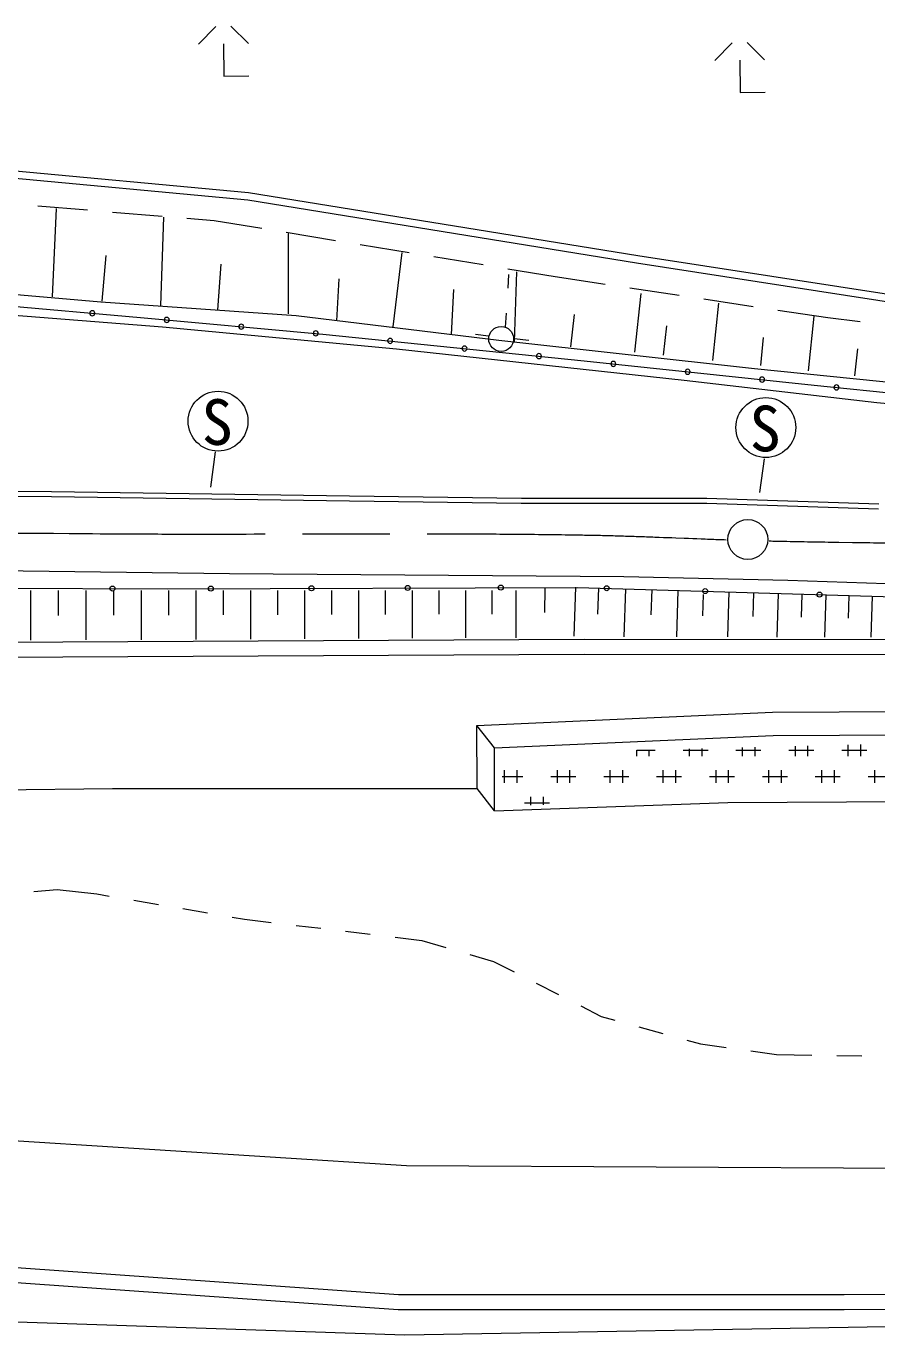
# Model space of a CAD drawing. Units: millimetres, scale not verified. Extents: x 40000 to 680000, y 20000 to 380000.
# Drawn here: x 339078 to 373200, y 276718 to 329198 of the extents above; entities that cross this region are included whole.
import ezdxf
from ezdxf.enums import TextEntityAlignment as Align

# ---------------------------------------------------------------- set-up
doc = ezdxf.new("R2010")
doc.units = ezdxf.units.MM
doc.header["$LTSCALE"] = 1000
doc.linetypes.add('CHAIN', pattern=[18.5, 12, -1.5, 3.5, -1.5])
for name, color, linetype, lineweight in [('M-BGD', 7, 'Continuous', 13), ('M-BMK', 2, 'CHAIN', 13), ('M-BMK-SRVR', 3, 'Continuous', 13), ('M-STR-STRC', 7, 'Continuous', 13)]:
    doc.layers.add(name, color=color, linetype=linetype, lineweight=lineweight)
doc.styles.add('ＭＳ ゴシック', font='')
doc.styles.get('ＭＳ ゴシック').set_extended_font_data('MS Gothic')

msp = doc.modelspace()

# ---------------------------------------------------------------- linework, layer by layer
at = {"layer": 'M-BGD'}
for p, q in [((345990, 328483), (346682, 329191)), ((347282, 329198), (347990, 328506)), ((366700, 327824), (367392, 328532)), ((367992, 328538), (368700, 327846)), ((346990, 328494), (347005, 327194)), ((367700, 327835), (367715, 326535)), ((347005, 327194), (348005, 327206)), ((367715, 326535), (368715, 326546)), ((347964, 322217), (335549, 323370)), ((348002, 322514), (335569, 323670)), ((363612, 319986), (348002, 322514)), ((339546, 321990), (341539, 321827)), ((340286, 321881), (340115, 318341)), ((342536, 321745), (344529, 321581)), ((363565, 319690), (347964, 322217)), ((344583, 321539), (344461, 317999)), ((345526, 321500), (346620, 321410)), ((346620, 321410), (348526, 321096)), ((349513, 320934), (351486, 320609)), ((349588, 320880), (349588, 317657)), ((352473, 320446), (354446, 320121)), ((342276, 320007), (342113, 318168)), ((346882, 319649), (346752, 317826)), ((354153, 320123), (353787, 317145)), ((355433, 319959), (357406, 319634)), ((375706, 317822), (363565, 319690)), ((375745, 318119), (363612, 319986)), ((358393, 319471), (360299, 319158)), ((358406, 318686), (358440, 319244)), ((358743, 319342), (358646, 316534)), ((360299, 319158), (362304, 318855)), ((342075, 318134), (336105, 318647)), ((351618, 319063), (351521, 317387)), ((356225, 318640), (356127, 316833)), ((363293, 318706), (365270, 318408)), ((336285, 318172), (343659, 317513)), ((349912, 317585), (342075, 318134)), ((363492, 316129), (363742, 318477)), ((366259, 318259), (368237, 317961)), ((366621, 315794), (366864, 318090)), ((344541, 317127), (336906, 317731)), ((343659, 317513), (350983, 316853)), ((358042, 316596), (349912, 317585)), ((358310, 317129), (358344, 317687)), ((361063, 317641), (360911, 316339)), ((369226, 317812), (371231, 317510)), ((370456, 315381), (370689, 317575)), ((371231, 317510), (372530, 317350)), ((353935, 316248), (344541, 317127)), ((364649, 316006), (364774, 317180)), ((350983, 316853), (361457, 315779)), ((357617, 316761), (357096, 316834)), ((368297, 315461), (358042, 316596)), ((358659, 316667), (359245, 316602)), ((368541, 315587), (368660, 316709)), ((365471, 314984), (353935, 316248)), ((372321, 315180), (372435, 316252)), ((361457, 315779), (370686, 314802)), ((378771, 314399), (368297, 315461)), ((373199, 314087), (365471, 314984)), ((370686, 314802), (379646, 313899)), ((387555, 312842), (373199, 314087)), ((334681, 310362), (340088, 310333)), ((334685, 310562), (340090, 310533)), ((340088, 310333), (352045, 310162)), ((340090, 310533), (352048, 310362)), ((352045, 310162), (358939, 310076)), ((352048, 310362), (358940, 310276)), ((358940, 310276), (366380, 310276)), ((366380, 310276), (373278, 310047)), ((358939, 310076), (366376, 310076)), ((366376, 310076), (373270, 309847)), ((334221, 307411), (347236, 307254)), ((347236, 307254), (363055, 307125)), ((363055, 307125), (369635, 306982)), ((330250, 306689), (344758, 306637)), ((339253, 306564), (339253, 304572)), ((340365, 306565), (340365, 305571)), ((341475, 306565), (341476, 304584)), ((342581, 306565), (342581, 305578)), ((343686, 306566), (343686, 304595)), ((344758, 306637), (361192, 306694)), ((344785, 306566), (344785, 305584)), ((345884, 306567), (345884, 304607)), ((346977, 306567), (346977, 305590)), ((348070, 306567), (348070, 304618)), ((349157, 306568), (349158, 305596)), ((350244, 306568), (350244, 304630)), ((351326, 306568), (351326, 305602)), ((352407, 306569), (352407, 304641)), ((353482, 306569), (353482, 305608)), ((354557, 306569), (354557, 304652)), ((355627, 306570), (355627, 305614)), ((356696, 306570), (356696, 304663)), ((357760, 306570), (357760, 305620)), ((358713, 306570), (358714, 304669)), ((359881, 306665), (359870, 305689)), ((361109, 306697), (361048, 304742)), ((361192, 306694), (380272, 306122)), ((362031, 306669), (361998, 305620)), ((363116, 306637), (363056, 304711)), ((364170, 306605), (364139, 305587)), ((365222, 306573), (365163, 304708)), ((367262, 306512), (367205, 304705)), ((369635, 306982), (380133, 306610)), ((366239, 306402), (366212, 305554)), ((368251, 306483), (368221, 305523)), ((369238, 306453), (369183, 304702)), ((370197, 306424), (370168, 305492)), ((371153, 306396), (371100, 304699)), ((372081, 306368), (372053, 305463)), ((373007, 306340), (372956, 304696)), ((330084, 304447), (361465, 304618)), ((361465, 304618), (381860, 304590)), ((330092, 303847), (361466, 304018)), ((361466, 304018), (381849, 303990)), ((357156, 301151), (369018, 301684)), ((369018, 301684), (377664, 301727)), ((357861, 300252), (357156, 301151)), ((357165, 298633), (357156, 301151)), ((357861, 300252), (369041, 300754)), ((369041, 300754), (377666, 300797)), ((357869, 297734), (357861, 300252)), ((365678, 300219), (365678, 299917)), ((366178, 300231), (366178, 299917)), ((367800, 300271), (367800, 299917)), ((368300, 300283), (368300, 299917)), ((369921, 300323), (369921, 299917)), ((370421, 300335), (370421, 299917)), ((372042, 300375), (372042, 299917)), ((372542, 300387), (372542, 299917)), ((363557, 300167), (363557, 299917)), ((363577, 300167), (364307, 300167)), ((364057, 300179), (364057, 299917)), ((365428, 300167), (366428, 300167)), ((367550, 300167), (368550, 300167)), ((369671, 300167), (370671, 300167)), ((371792, 300167), (372792, 300167)), ((358254, 299357), (358254, 298857)), ((358754, 299357), (358754, 298857)), ((360375, 299357), (360375, 298857)), ((360875, 299357), (360875, 298857)), ((362496, 299357), (362496, 298857)), ((362996, 299357), (362996, 298857)), ((364618, 299357), (364618, 298857)), ((365118, 299357), (365118, 298857)), ((366739, 299357), (366739, 298857)), ((367239, 299357), (367239, 298857)), ((368860, 299357), (368860, 298857)), ((369360, 299357), (369360, 298857)), ((370982, 299357), (370982, 298857)), ((371482, 299357), (371482, 298857)), ((373103, 299357), (373103, 298857)), ((327064, 298447), (342545, 298628)), ((342545, 298628), (357165, 298633)), ((357869, 297734), (357165, 298633)), ((358175, 299107), (359004, 299107)), ((360125, 299107), (361125, 299107)), ((362246, 299107), (363246, 299107)), ((364368, 299107), (365368, 299107)), ((366489, 299107), (367489, 299107)), ((368610, 299107), (369610, 299107)), ((370732, 299107), (371732, 299107)), ((372853, 299107), (373853, 299107)), ((359314, 298296), (359314, 297958)), ((359814, 298296), (359814, 297968)), ((367226, 298067), (381900, 298153)), ((357869, 297734), (367226, 298067)), ((359064, 298046), (360064, 298046)), ((339391, 294502), (340317, 294576)), ((340317, 294576), (341910, 294400)), ((341910, 294400), (342410, 294315)), ((343395, 294146), (344381, 293977)), ((345366, 293808), (346352, 293639)), ((347338, 293470), (347837, 293384)), ((347837, 293384), (348911, 293257)), ((349904, 293138), (350897, 293020)), ((351889, 292902), (352882, 292784)), ((353875, 292665), (354949, 292538)), ((354949, 292538), (355909, 292255)), ((356868, 291973), (357828, 291691)), ((357828, 291691), (358650, 291272)), ((359541, 290817), (360432, 290363)), ((361323, 289909), (362146, 289490)), ((362146, 289490), (362690, 289339)), ((363653, 289073), (364617, 288806)), ((365581, 288539), (366125, 288389)), ((366125, 288389), (367154, 288246)), ((368144, 288109), (369173, 287966)), ((369173, 287966), (370593, 287939)), ((371593, 287921), (372592, 287902)), ((326032, 285307), (354338, 283505)), ((354338, 283505), (387034, 283333)), ((354015, 278326), (329848, 280017)), ((353994, 277726), (329812, 279418)), ((371886, 278326), (354015, 278326)), ((385318, 278350), (371886, 278326)), ((371887, 277726), (353994, 277726)), ((385307, 277750), (371887, 277726)), ((329958, 277533), (354265, 276718)), ((354265, 276718), (385460, 277254))]:
    msp.add_line(p, q, dxfattribs=at)
for centre, radius in [((358131, 316656), 500), ((342537, 306645), 100), ((346485, 306643), 100), ((350518, 306657), 100), ((354380, 306671), 100), ((358113, 306684), 100), ((362363, 306659), 100), ((366312, 306541), 100), ((370898, 306403), 100)]:
    msp.add_circle(centre, radius, dxfattribs=at)
for centre, start, end in [((341729, 317685), 0, 180), ((341729, 317685), 180, 0), ((344717, 317417), 0, 180), ((344717, 317417), 180, 0), ((347705, 317148), 0, 180), ((347705, 317148), 180, 0), ((350693, 316879), 0, 180), ((350693, 316879), 180, 0), ((353677, 316577), 0, 180), ((353677, 316577), 180, 0), ((356662, 316271), 0, 180), ((356662, 316271), 180, 0), ((359646, 315965), 0, 180), ((359646, 315965), 180, 0), ((362630, 315655), 0, 180), ((362630, 315655), 180, 0), ((365613, 315339), 0, 180), ((365613, 315339), 180, 0), ((368597, 315024), 0, 180), ((368597, 315024), 180, 0), ((371581, 314712), 0, 180), ((371581, 314712), 180, 0)]:
    msp.add_arc(centre, 100, start, end, dxfattribs=at)
at = {"layer": 'M-BMK'}
for points, knots in [([(367159, 308590), (365366, 308651), (363573, 308740), (361779, 308773), (355205, 308895), (348627, 308780), (342052, 308832), (338716, 308859), (335380, 308873), (332046, 308961), (330448, 309003), (328852, 309079), (327256, 309150), (321443, 309411), (315633, 309735), (309821, 310024), (308137, 310107), (306453, 310182), (304770, 310273), (303964, 310316), (303159, 310432), (302352, 310415), (301530, 310398), (300716, 310248), (299898, 310166), (295598, 309736), (291285, 309420), (286996, 308895), (283999, 308527), (281014, 308061), (278033, 307579), (274992, 307086), (271967, 306504), (268933, 305966)], [0, 0, 0, 0, 1, 1, 1, 2, 2, 2, 3, 3, 3, 4, 4, 4, 5, 5, 5, 6, 6, 6, 7, 7, 7, 8, 8, 8, 9, 9, 9, 10, 10, 10, 11, 11, 11, 11]), ([(467338, 304081), (464117, 304349), (460899, 304660), (457674, 304887), (454369, 305119), (451062, 305334), (447751, 305456), (443474, 305614), (439191, 305571), (434912, 305669), (430430, 305772), (425949, 305923), (421468, 306061), (417033, 306196), (412599, 306311), (408166, 306487), (404655, 306627), (401146, 306785), (397638, 306985), (393723, 307208), (389813, 307500), (385901, 307768), (383198, 307953), (380499, 308211), (377792, 308337), (374826, 308475), (371856, 308473), (368887, 308541)], [0, 0, 0, 0, 1, 1, 1, 2, 2, 2, 3, 3, 3, 4, 4, 4, 5, 5, 5, 6, 6, 6, 7, 7, 7, 8, 8, 8, 9, 9, 9, 9])]:
    msp.add_open_spline(points, degree=3, knots=knots, dxfattribs=at)
at = {"layer": 'M-BMK-SRVR'}
msp.add_circle((368025, 308613), 800, dxfattribs=at)
at = {"layer": 'M-STR-STRC'}
for p, q in [((346657, 312125), (346476, 310715)), ((368674, 311852), (368489, 310496))]:
    msp.add_line(p, q, dxfattribs=at)
for centre in [(346775, 313357), (368749, 313101)]:
    msp.add_circle(centre, 1200, dxfattribs=at)

# ---------------------------------------------------------------- texts
at = {"layer": 'M-STR-STRC', "style": 'ＭＳ ゴシック'}
for p in [(346738, 313322), (368717, 313064)]:
    msp.add_text('S', height=1833, rotation=0.652, dxfattribs=at).set_placement(p, align=Align.MIDDLE_CENTER)

doc.saveas('drawing.dxf')
